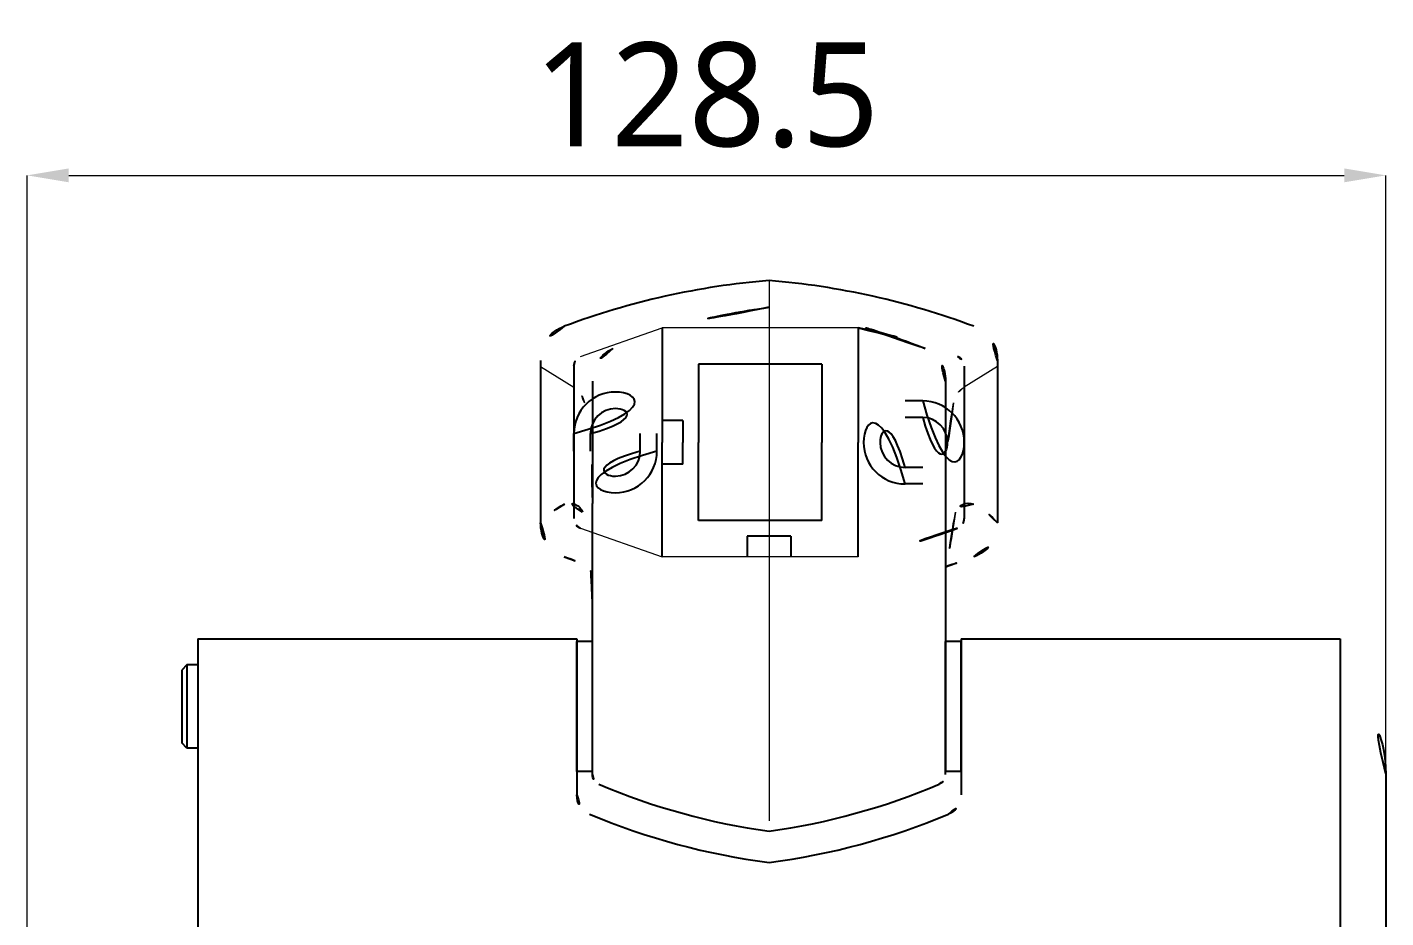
# Model space of a CAD drawing. Extents: x 16296677952 to 16296679688, y -37409618576 to -37409617304.
# Drawn here: x 16296678067.1 to 16296678197.9, y -37409617628 to -37409617542.3 of the extents above; entities that cross this region are included whole.
import ezdxf

# ---------------------------------------------------------------- set-up
doc = ezdxf.new("R2010")
doc.units = 0
doc.header["$LTSCALE"] = 10
doc.header["$MEASUREMENT"] = 0
doc.header["$PDMODE"] = 3
doc.header["$PDSIZE"] = -10
doc.linetypes.add('HIDDENX2', pattern=[0.75, 0.5, -0.25])
doc.layers.get('0').update_dxf_attribs({"linetype": 'CONTINUOUS'})
doc.layers.get('DEFPOINTS').update_dxf_attribs({"linetype": 'CONTINUOUS'})
for name, color, linetype in [('BODY', 7, 'CONTINUOUS'), ('C', 1, 'CONTINUOUS'), ('Default', 7, 'CONTINUOUS')]:
    doc.layers.add(name, color=color, linetype=linetype)
doc.styles.add('Daelim Dimension', font='')
doc.styles.get('Daelim Dimension').set_extended_font_data('NanumGothic')
doc.dimstyles.new('DEFAULT', dxfattribs={"dimscale": 2, "dimtxt": 2, "dimasz": 2, "dimexe": 0, "dimexo": 2, "dimgap": 1, "dimtad": 1, "dimdec": 1, "dimzin": 9, "dimdsep": 46, "dimtxsty": 'Daelim Dimension', "dimcen": 0.5, "dimclrd": 252, "dimclre": 252, "dimclrt": 3, "dimadec": 1, "dimazin": 0, "dimtfac": 1, "dimtdec": 1, "dimtix": 1, "dimtmove": 0, "dimatfit": 3, "dimfxl": 1, "dimtolj": 1, "dimtzin": 1, "dimlwd": 9, "dimlwe": 9, "dimarcsym": 0})

# ---------------------------------------------------------------- blocks, each defined once
blk = doc.blocks.new('*D4')
at = {"color": 5, "lineweight": 9, "transparency": 16777216}
for p, q in [((16296678067.06463, -37409617670.39003), (16296678067.06463, -37409617556.57048)), ((16296678071.06463, -37409617556.57048), (16296678193.92602, -37409617556.57048)), ((16296678197.92602, -37409617670.39003), (16296678197.92602, -37409617556.57048))]:
    blk.add_line(p, q, dxfattribs=at)
at = {"color": 5, "transparency": 16777216}
for points in [[(16296678071.06463, -37409617555.90382), (16296678071.06463, -37409617557.23714), (16296678067.06463, -37409617556.57048)], [(16296678193.92602, -37409617555.90382), (16296678193.92602, -37409617557.23714), (16296678197.92602, -37409617556.57048)]]:
    blk.add_solid(points, dxfattribs=at)
at = {"layer": 'DEFPOINTS', "color": 0, "transparency": 16777216}
for p in [(16296678197.92602, -37409617556.57048), (16296678067.06463, -37409617674.39003), (16296678197.92602, -37409617674.39003)]:
    blk.add_point(p, dxfattribs=at)
at = {"color": 7, "lineweight": 5, "transparency": 16777216, "insert": (16296678132.49532, -37409617548.86948), "char_height": 10, "attachment_point": 5, "style": 'Daelim Dimension'}
blk.add_mtext('\\A1;128.5', dxfattribs=at)
blk = doc.blocks.new('1111')
at = {"color": 1, "linetype": 'ByBlock', "lineweight": -3}
for p, q in [((825.65, 4687.65), (810.99, 4687.65)), ((825.65, 4650.05), (810.99, 4650.05))]:
    blk.add_line(p, q, dxfattribs=at)
at = {"color": 1, "lineweight": -3}
for p, q in [((807.31, 4677.45), (818.32, 4677.45)), ((829.34, 4677.45), (818.32, 4677.45)), ((807.31, 4658.55), (818.32, 4658.55)), ((829.34, 4658.55), (818.32, 4658.55))]:
    blk.add_line(p, q, dxfattribs=at)
at = {"color": 1, "lineweight": 5}
for p, q in [((807.31, 4677.45), (807.31, 4658.55)), ((829.34, 4677.45), (829.34, 4658.55)), ((810.05, 4650.7), (807.31, 4658.55)), ((826.59, 4650.7), (829.34, 4658.55))]:
    blk.add_line(p, q, dxfattribs=at)
at = {"color": 1}
for p, q in [((810.81, 4673.95), (818.32, 4673.95)), ((810.81, 4673.95), (810.81, 4662.05)), ((825.84, 4673.95), (818.32, 4673.95)), ((825.84, 4673.95), (825.84, 4662.05)), ((810.81, 4662.05), (818.32, 4662.05)), ((825.84, 4662.05), (818.32, 4662.05))]:
    blk.add_line(p, q, dxfattribs=at)
at = {"color": 1, "linetype": 'HIDDENX2', "lineweight": -3}
for p, q in [((809.31, 4670.95), (807.31, 4670.95)), ((809.31, 4670.95), (809.31, 4666.75)), ((809.31, 4666.75), (807.31, 4666.75)), ((816.22, 4660.55), (818.32, 4660.55)), ((820.42, 4660.55), (818.32, 4660.55))]:
    blk.add_line(p, q, dxfattribs=at)
at = {"color": 1, "linetype": 'ByBlock', "lineweight": -3}
for centre, radius, start, end in [((810.99, 4686.65), 1, 90, 159.8835), ((825.65, 4686.65), 1, 20.1165, 90), ((875.81, 4662.91), 70.03, 159.8835, 168.016), ((760.84, 4662.91), 70.03, 11.984, 20.1165), ((810.99, 4651.05), 1, 200.1165, 270), ((825.65, 4651.05), 1, 270, 339.8835)]:
    blk.add_arc(centre, radius, start, end, dxfattribs=at)
at = {"layer": 'BODY', "color": 1, "linetype": 'HIDDENX2', "lineweight": -3, "ltscale": 0.7}
for p, q in [((814.32, 4683.65), (814.32, 4681.95)), ((822.32, 4683.65), (822.32, 4681.95)), ((817.47, 4650.05), (819.17, 4650.05))]:
    blk.add_line(p, q, dxfattribs=at)
at = {"layer": 'BODY', "color": 1, "lineweight": -3, "ltscale": 0.7}
for p, q in [((815.92, 4683.65), (815.92, 4681.95)), ((820.72, 4683.65), (820.72, 4681.95)), ((817.47, 4658.05), (819.17, 4658.05)), ((817.47, 4656.45), (819.17, 4656.45)), ((817.47, 4651.65), (819.17, 4651.65))]:
    blk.add_line(p, q, dxfattribs=at)
for centre, radius, start, end in [((818.32, 4683.65), 4, 0, 180), ((818.32, 4683.65), 2.4, 0, 180), ((818.32, 4681.95), 4, 180, 0), ((818.32, 4681.95), 2.4, 180, 0), ((817.47, 4654.05), 4, 90, 270), ((819.17, 4654.05), 4, 270, 90), ((817.47, 4654.05), 2.4, 90, 270), ((819.17, 4654.05), 2.4, 270, 90)]:
    blk.add_arc(centre, radius, start, end, dxfattribs=at)
at = {"layer": 'C', "color": 1, "linetype": 'HIDDENX2', "lineweight": -3, "ltscale": 0.7}
for p, q in [((816.22, 4660.55), (816.22, 4658.55)), ((820.42, 4660.55), (820.42, 4658.55))]:
    blk.add_line(p, q, dxfattribs=at)

msp = doc.modelspace()

# ---------------------------------------------------------------- linework, layer by layer
at = {"lineweight": 5}
for p, q in [((16296678138.515539, -37409617566.693626), (16296678138.515539, -37409617618.693626)), ((16296678116.515539, -37409617574.953873), (16296678119.720461, -37409617576.961456)), ((16296678160.515539, -37409617574.953873), (16296678157.310619, -37409617576.961456))]:
    msp.add_line(p, q, dxfattribs=at)
for p, q in [((16296678116.515539, -37409617574.375938), (16296678116.515539, -37409617590.011322)), ((16296678116.515539, -37409617574.375938), (16296678116.515539, -37409617590.165077)), ((16296678160.515539, -37409617574.375938), (16296678160.515539, -37409617590.011322)), ((16296678121.515539, -37409617576.375938), (16296678121.515539, -37409617588.165077)), ((16296678155.51556, -37409617576.375938), (16296678155.51556, -37409617588.165092)), ((16296678121.515539, -37409617613.254692), (16296678121.515539, -37409617588.165077)), ((16296678155.51556, -37409617588.165077), (16296678155.51553, -37409617613.254707)), ((16296678083.515539, -37409617601.193626), (16296678083.515539, -37409617696.146599)), ((16296678083.515539, -37409617601.193626), (16296678120.015539, -37409617601.193626)), ((16296678120.015539, -37409617601.193626), (16296678120.015539, -37409617616.214546)), ((16296678157.015539, -37409617601.193626), (16296678157.015539, -37409617616.214569)), ((16296678157.015539, -37409617601.193626), (16296678193.515539, -37409617601.193626)), ((16296678193.515539, -37409617601.193626), (16296678193.515539, -37409617696.283287)), ((16296678120.015539, -37409617613.943626), (16296678120.015539, -37409617601.443626)), ((16296678121.515539, -37409617601.443626), (16296678120.015539, -37409617601.443626)), ((16296678121.515539, -37409617613.943626), (16296678121.515539, -37409617601.443626)), ((16296678155.515539, -37409617613.943626), (16296678155.515539, -37409617601.443626)), ((16296678157.015539, -37409617601.443626), (16296678155.515539, -37409617601.443626)), ((16296678155.515539, -37409617601.443626), (16296678155.515539, -37409617613.943626)), ((16296678157.015539, -37409617613.943626), (16296678157.015539, -37409617601.443626)), ((16296678121.515539, -37409617613.943626), (16296678120.015539, -37409617613.943626)), ((16296678121.515539, -37409617614.254692), (16296678121.515539, -37409617613.943626)), ((16296678155.51553, -37409617614.254707), (16296678155.515539, -37409617613.943626)), ((16296678157.015539, -37409617613.943626), (16296678155.515539, -37409617613.943626))]:
    msp.add_line(p, q)
at = {"color": 7}
for p, q in [((16296678082.45171, -37409617603.693626), (16296678082.45171, -37409617611.693626)), ((16296678197.92602, -37409617614.193626), (16296678197.92602, -37409617672.193626))]:
    msp.add_line(p, q, dxfattribs=at)
for centre, radius, start, end in [((16296678144.45553, -37409617639.678101), 73.225793, 94.65292096, 110.51890118), ((16296678132.575541, -37409617639.678101), 73.225793, 69.48109882, 85.34707904), ((16296678147.21591, -37409617632.819237), 64.141549, 97.7957799, 111.72252909), ((16296678129.81529, -37409617632.81926), 64.141549, 68.27757244, 82.20432838), ((16296678120.015539, -37409617574.375938), 3.5, 110.51890118, 180), ((16296678157.015539, -37409617574.375938), 3.5, 0, 69.48109882), ((16296678125.01556, -37409617576.375938), 3.5, 116.08902281, 180), ((16296678152.01556, -37409617576.375938), 3.5, 0, 63.91097719), ((16296678122.522181, -37409617595.36248), 8.044541, 117.34674621, 138.30300507), ((16296678119.309509, -37409617589.452164), 1.326176, 19.84921849, 111.34857817), ((16296678157.721569, -37409617589.452164), 1.326176, 68.65142183, 160.15078151), ((16296678154.50889, -37409617595.36248), 8.044541, 41.69699493, 62.65325379), ((16296678120.015539, -37409617590.011322), 3.5, 180, 249.48109882), ((16296678157.015539, -37409617590.011322), 3.5, 290.51890118, 0), ((16296678144.45553, -37409617524.70916), 73.225793, 249.48109882, 251.74309599), ((16296678132.575541, -37409617524.70916), 73.225793, 288.25690401, 290.51890118), ((16296678122.515539, -37409617614.254692), 1, 180, 246.97148064), ((16296678154.51553, -37409617614.254707), 1, 293.02851936, 0), ((16296678147.215879, -37409617556.144897), 64.141549, 246.97148064, 262.2042201), ((16296678129.81526, -37409617556.144882), 64.141549, 277.79567162, 293.02851936), ((16296678122.015539, -37409617616.214546), 2, 180, 247.24112705), ((16296678155.015539, -37409617616.214569), 2, 292.75887295, 0), ((16296678147.215879, -37409617556.144897), 67.141549, 247.24112705, 262.55449045), ((16296678129.81526, -37409617556.144882), 67.141549, 277.44540119, 292.75887295)]:
    msp.add_arc(centre, radius, start, end)
at = {"lineweight": 5}
for centre, radius, start, end in [((16296678118.52874, -37409617578.863922), 2.244898, 10.2755814, 57.93641877), ((16296678158.50234, -37409617578.863922), 2.244898, 122.06358123, 169.7244186), ((16296678072.453979, -37409617587.216904), 49.0707, 358.89267525, 10.2755814), ((16296678204.577101, -37409617587.216904), 49.0707, 169.7244186, 181.10732475), ((16296678069.13781, -37409617599.01651), 52.385264, 0.97222757, 11.02106823), ((16296678207.89327, -37409617599.01651), 52.385264, 168.97893177, 179.02777243)]:
    msp.add_arc(centre, radius, start, end, dxfattribs=at)
at = {"layer": 'BODY', "color": 7}
for p, q in [((16296678082.45171, -37409617603.693626), (16296678081.95171, -37409617604.193626)), ((16296678083.515539, -37409617603.693626), (16296678082.45171, -37409617603.693626)), ((16296678081.95171, -37409617604.193626), (16296678081.95171, -37409617611.193626)), ((16296678082.45171, -37409617611.693626), (16296678081.95171, -37409617611.193626)), ((16296678083.515539, -37409617611.693626), (16296678082.45171, -37409617611.693626))]:
    msp.add_line(p, q, dxfattribs=at)
msp.add_arc((16296678187.42602, -37409617614.193626), 10.5, 0, 54.55276109, dxfattribs=at)

# ---------------------------------------------------------------- block references
at = {"layer": 'Default', "xscale": -1, "rotation": 270}
msp.add_blockref('1111', (16296673469.668329, -37409618400.594879), dxfattribs=at)

# ---------------------------------------------------------------- dimensions: what is measured, and where the dimension line sits
at = {"lineweight": 5}
dim = msp.add_linear_dim(base=(16296678197.92602, -37409617556.57048), p1=(16296678067.064631, -37409617674.39003), p2=(16296678197.92602, -37409617674.39003), text='128.5', dimstyle='DEFAULT', override={"dimtxt": 5, "dimclrd": 5, "dimclre": 5, "dimclrt": 7}, dxfattribs=at)
dim.commit()
dim.dimension.update_dxf_attribs({"geometry": '*D4', "text_midpoint": (16296678132.495319, -37409617548.869476)})

doc.saveas('drawing.dxf')
